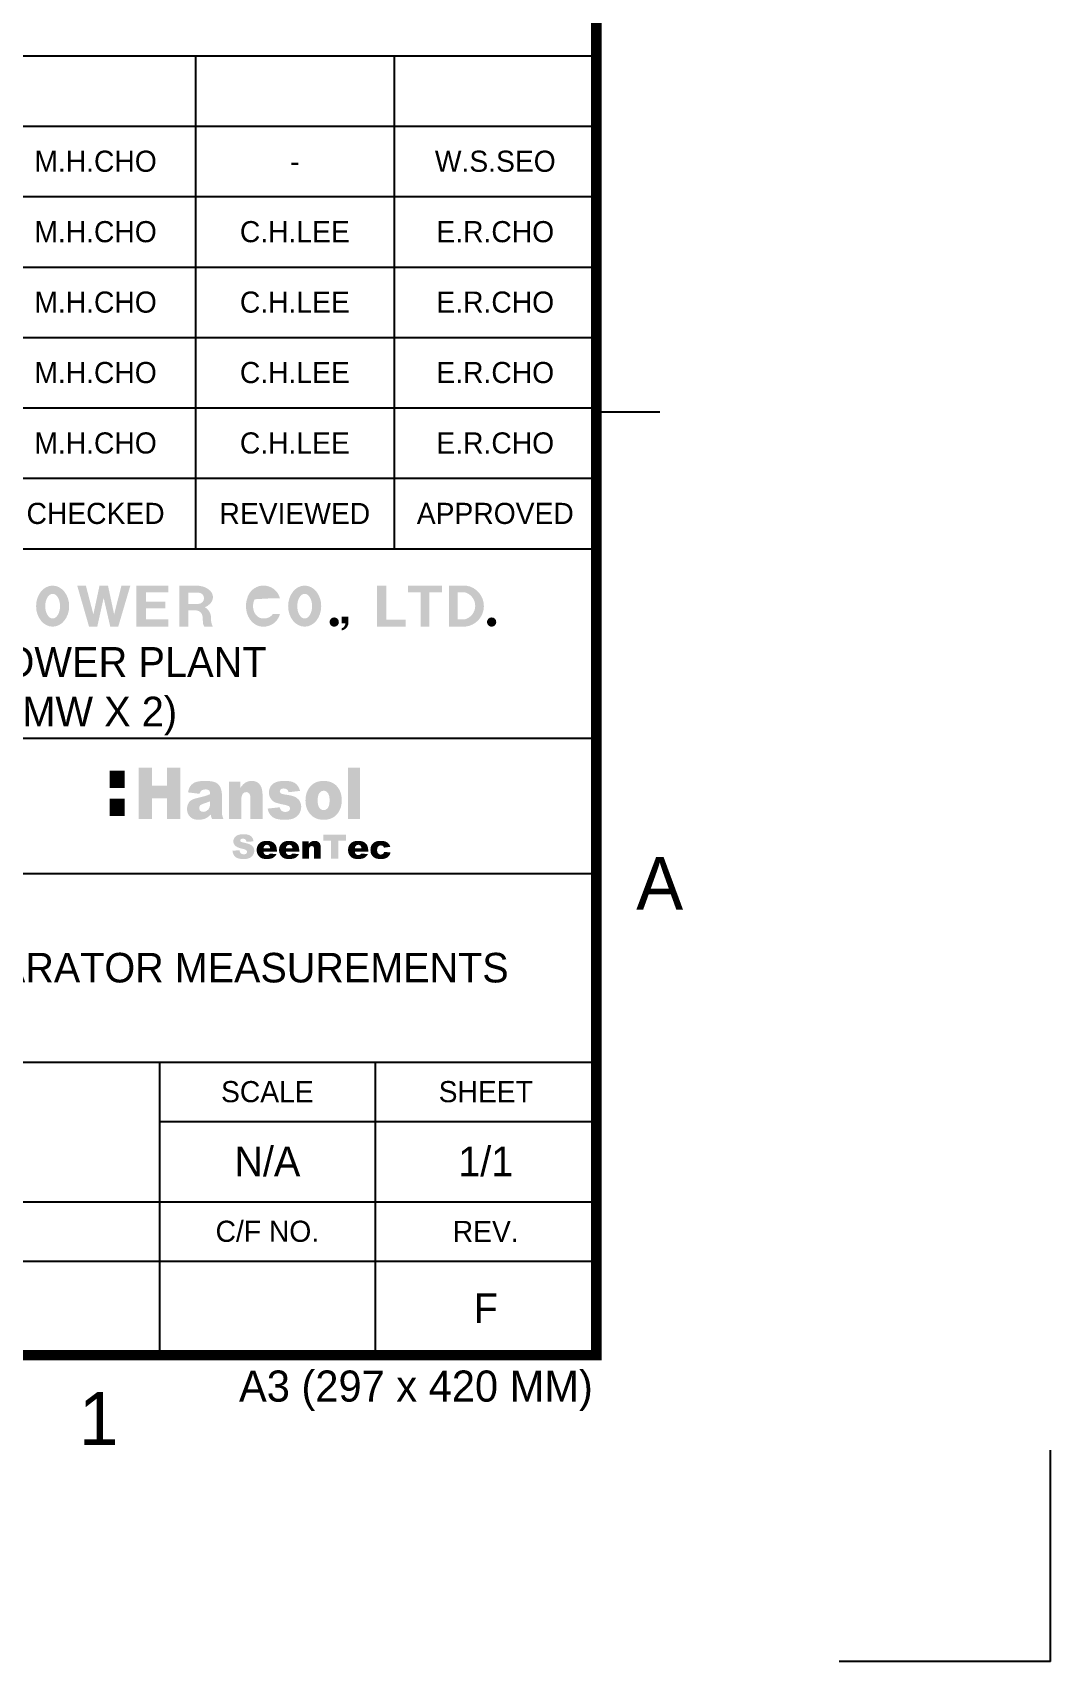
# Model space of a CAD drawing. Header units: millimetres. Extents: x 0 to 420, y 0 to 297.
# Drawn here: x 371.8 to 420, y 0 to 77.1 of the extents above; entities that cross this region are included whole.
import ezdxf

# ---------------------------------------------------------------- set-up
doc = ezdxf.new("R2010")
doc.units = ezdxf.units.MM
doc.layers.add('0_Title Block', color=7, linetype='Continuous')
doc.styles.get("Standard").update_dxf_attribs({"font": 'pnid.shx', "bigfont": 'kosdichs.shx'})

# ---------------------------------------------------------------- blocks, each defined once
blk = doc.blocks.new('삼척TEMPLATE(현대&GS&한솔)')
h = blk.add_hatch(color=0)
h.dxf.hatch_style = 1
edge = h.paths.add_edge_path()
edge.add_ellipse((372.7581393532212, 49.96118443223396), major_axis=(0, 0.971965938687773), ratio=0.8055555555553897, start_angle=0, end_angle=360)
edge = h.paths.add_edge_path(flags=16)
edge.add_ellipse((372.7581393532212, 49.96118443223396), major_axis=(0, 0.5831795632126674), ratio=0.6018518518517731, start_angle=0, end_angle=360)
h = blk.add_hatch(color=0)
h.dxf.hatch_style = 1
h.paths.add_polyline_path([(374.4825254219609, 48.98921849354622), (374.8713117974355, 48.98921849354622), (375.1737012005832, 50.34997080770907), (375.4868902252714, 48.98921849354622), (375.8648769792056, 48.98921849354622), (376.4372569208773, 50.93315037092194), (376.0160716807794, 50.93315037092194), (375.670483791468, 49.57239805675908), (375.3788940098621, 50.93315037092194), (374.9793080128456, 50.93315037092194), (374.6877182312393, 49.57239805675908), (374.3313307203875, 50.93315037092194), (373.9209451018301, 50.93315037092194)])
h = blk.add_hatch(color=0)
h.dxf.hatch_style = 1
h.paths.add_polyline_path([(376.7288467024832, 50.93315037092194), (376.7288467024832, 48.98921849354622), (378.2407937182203, 48.98921849354622), (378.2407937182203, 49.33480638285739), (377.1716311856634, 49.33480638285739), (377.1716311856634, 49.86398783836542), (378.1003986381874, 49.86398783836542), (378.1003986381874, 50.17717686305359), (377.1716311856634, 50.17717686305359), (377.1716311856634, 50.60916172469261), (378.2407937182203, 50.60916172469261), (378.2407937182203, 50.93315037092194)])
h = blk.add_hatch(color=0)
h.dxf.hatch_style = 1
edge = h.paths.add_edge_path()
edge.add_ellipse((379.5283626603721, 50.37462700209743), major_axis=(0.8217687643007575, 0.02106896482377977), ratio=0.6796583634917941, start_angle=-58.91485957468055, end_angle=85.68303316249657)
edge.add_line((379.5759414248882, 50.93315037092194), (378.7553569014765, 50.93315037092194))
edge.add_line((378.755356901476, 50.93315037092194), (378.755356901476, 48.98921849354643))
edge.add_line((378.755356901476, 48.98921849354622), (379.1765421415744, 48.98921849354622))
edge.add_line((379.1765421415744, 48.98921849354622), (379.1765421415744, 49.75599162295549))
edge.add_line((379.1765421415744, 49.75599162295549), (379.5637774804183, 49.75599162295549))
edge.add_arc((379.5438804719569, 49.44284383408244), 0.3137792673550116, 3.939573982763079, 86.36438700171192, ccw=False)
edge.add_line((379.8569182986558, 49.46440184134939), (379.8776668974716, 49.15444882551674))
edge.add_arc((380.2063642277837, 49.18938829014203), 0.3305490903674658, 186.0675722603534, 217.2696920576001)
edge.add_line((379.9433152709836, 48.98921849354622), (380.3429012679997, 48.98921849354622))
edge.add_arc((381.0021039812813, 49.33777041915768), 0.7456786587030182, 175.6779707541292, 207.8675446999989, ccw=False)
edge.add_arc((379.679542595046, 49.40330649082846), 0.5790785948143528, 359.0758177897184, 420.4749898182232)
h.paths.add_polyline_path([(379.1765421415744, 50.59836210315169), (379.6625251109182, 50.59836210315169, -1), (379.6625251109187, 50.06918064764389), (379.1765421415744, 50.06918064764389)], flags=16)
h = blk.add_hatch(color=0)
h.dxf.hatch_style = 1
edge = h.paths.add_edge_path()
edge.add_ellipse((382.7160103518821, 49.96118443223396), major_axis=(0, 0.971965938687773), ratio=0.8275021830260615, start_angle=360, end_angle=384.367105070799)
edge.add_arc((382.7471157004873, 50.13472333181136), 0.7990327149088055, 117.0155353929276, 165.4670498100442)
edge.add_ellipse((382.7160103518821, 49.96118443223396), major_axis=(0, 0.971965938687773), ratio=0.8275021830260615, start_angle=67.36656359609508, end_angle=126.8698976458447)
edge.add_ellipse((382.7160103518821, 49.96118443223396), major_axis=(0, -0.971965938687773), ratio=0.8275021830260615, start_angle=-53.13010235415537, end_angle=0)
edge.add_arc((382.7471157004873, 49.78764553265637), 0.7990327149087195, 267.7689829100888, 345.4670498098243)
edge.add_line((383.5205821566846, 49.58713887283706), (383.1857938889141, 49.58713887283706))
edge.add_arc((382.7706868645856, 49.88739441895288), 0.5123155615640884, 263.87348082304237, 324.1210017411577, ccw=False)
edge.add_ellipse((382.7160103518821, 49.96118443223396), major_axis=(0, 0.5831795632126616), ratio=0.8055679480869213, start_angle=50.10445096519908, end_angle=180, ccw=False)
edge.add_arc((382.7706868645856, 50.03497444551527), 0.5123155615641718, 35.87899825884659, 144.1210017410834, ccw=False)
edge.add_line((383.185793888915, 50.3352299916311), (383.5205821566855, 50.3352299916311))
edge.add_arc((382.7471157004873, 50.13472333181136), 0.7990327149087785, 14.53295019019288, 92.23101709007301)
h = blk.add_hatch(color=0)
h.dxf.hatch_style = 1
edge = h.paths.add_edge_path()
edge.add_ellipse((384.6914940939283, 49.96118443223396), major_axis=(0, 0.971965938687773), ratio=0.8055555555553897, start_angle=0, end_angle=360)
edge = h.paths.add_edge_path(flags=16)
edge.add_ellipse((384.6914940939283, 49.96118443223396), major_axis=(0, 0.5831795632126674), ratio=0.6018518518517731, start_angle=0, end_angle=360)
h = blk.add_hatch(color=0)
h.dxf.hatch_style = 1
h.paths.add_polyline_path([(388.5544322898519, 50.93315037092194), (388.1224474282126, 50.93315037092194), (388.1224474282126, 48.98921849354622), (389.4724001208342, 48.98921849354622), (389.4724001208342, 49.32400676131647), (388.5544322898519, 49.32400676131647)])
h = blk.add_hatch(color=0)
h.dxf.hatch_style = 1
h.paths.add_polyline_path([(390.5955607610962, 50.60916172469261), (391.2003395673902, 50.60916172469261), (391.2003395673902, 50.93315037092194), (389.5911959577852, 50.93315037092194), (389.5911959577852, 50.60916172469261), (390.1851751425388, 50.60916172469261), (390.1851751425388, 48.98921849354622), (390.5955607610962, 48.98921849354622)])
h = blk.add_hatch(color=0)
h.dxf.hatch_style = 1
h.paths.add_polyline_path([(391.5243282136198, 50.93315037092194), (391.5243282136198, 48.98921849354622), (392.2911013430299, 48.98921849354622, 0.8886437159469721), (392.3342998291928, 50.93315037092194)])
h.paths.add_polyline_path([(391.9347138321772, 50.60916172469261), (392.291101343029, 50.60916172469261, -0.7627878069148942), (392.2695020999467, 49.33480638285739), (391.9347138321772, 49.33480638285739)], flags=16)
h = blk.add_hatch(color=0)
h.dxf.hatch_style = 1
h.paths.add_polyline_path([(386.310993094353, 49.20665852173181, 1), (385.8699611161779, 49.20665852173181, 1)])
h = blk.add_hatch(color=0)
h.dxf.hatch_style = 1
h.paths.add_polyline_path([(386.7616951140498, 49.46440184134939), (386.4377064678202, 49.46440184134939), (386.4377064678202, 49.14041319512006), (386.6213000340169, 49.14041319512006, -0.2876200374576443), (386.4377064678202, 48.90282152121836), (386.4377064678202, 48.80562492734981, 0.2877491529364316), (386.7616951140498, 49.10801433049706)])
h = blk.add_hatch(color=0)
h.dxf.hatch_style = 1
h.paths.add_polyline_path([(393.3222219625749, 49.20665852173181, 1), (393.7632539407501, 49.20665852173181, 1)])
h = blk.add_hatch(color=0)
h.dxf.hatch_style = 1
h.paths.add_polyline_path([(375.4653457263544, 41.351071354383), (376.163365528335, 41.351071354383), (376.163365528335, 42.17583090671165), (375.4653457263544, 42.17583090671165)])
h = blk.add_hatch(color=0)
h.dxf.hatch_style = 1
h.paths.add_polyline_path([(378.8070458593558, 42.31498221983691), (378.1660802553481, 42.31498221983691), (378.1660802553481, 41.46557251696483), (377.4690952997706, 41.46557251696483), (377.4690952997706, 42.31498221983691), (376.8307352469986, 42.31498221983691), (376.8307352469986, 39.88660846806764), (377.4690952997706, 39.88660846806764), (377.4690952997706, 40.86890128396572), (378.1660802553481, 40.86890128396572), (378.1660802553481, 39.88660846806764), (378.8070458593558, 39.88660846806764)])
h = blk.add_hatch(color=0)
h.dxf.hatch_style = 1
h.paths.add_polyline_path([(380.7716314911522, 41.03826211429298), (380.7703287155341, 41.08776758777325), (380.7573009593552, 41.19198963720541), (380.7299426713793, 41.30012001349127), (380.7156121395823, 41.34050605764623), (380.6713177685737, 41.43691145337099), (380.6139956413861, 41.50986688797349), (380.6009678852068, 41.52419741977042), (380.5280124506045, 41.5815195469581), (380.4459375866766, 41.62451114234887), (380.3534405178054, 41.65317220594271), (380.3156600248864, 41.65968608403222), (380.2361907121945, 41.67141106459334), (380.1476019701772, 41.67922771830075), (380.0485910232164, 41.68443882077236), (379.9404606469306, 41.68574159639026), (379.9131023589547, 41.68574159639026), (379.8179997388478, 41.68183326953655), (379.7281082212127, 41.67271384021124), (379.6421250304312, 41.65708053279641), (379.5887112300971, 41.64535555223529), (379.497516936844, 41.61539171302355), (379.4245615022415, 41.57761122010439), (379.3867810093224, 41.55155570774635), (379.3138255747198, 41.48511415123335), (379.25780622315, 41.41085594101295), (379.2291451595561, 41.35483658944315), (379.1939702178728, 41.25973396933631), (379.1666119298969, 41.14378693934304), (379.7150804650335, 41.07604260721213), (379.748952631099, 41.16332857361157), (379.8036692070508, 41.23237568136037), (379.8297247194089, 41.24800898877519), (379.9104968077189, 41.27536727675113), (380.014718857151, 41.28448670607645), (380.1007020479325, 41.27536727675113), (380.1684463800635, 41.23498123259617), (380.1984102192752, 41.17765910540849), (380.2114379754544, 41.06171207541521), (380.1814741362424, 41.04738154361829), (380.0928853942251, 41.01090382631704), (380.0095077546794, 40.98093998710529), (379.9117995833369, 40.95358169912935), (379.8258163925551, 40.93143451362501), (379.7189887918873, 40.90407622564908), (379.5913167813329, 40.87411238643733), (379.5287835516735, 40.85847907902251), (379.4284698290953, 40.82330413733916), (379.3424866383137, 40.78291809318419), (379.2747423061828, 40.73601817093972), (379.2226312814667, 40.68130159498784), (379.2004840959624, 40.6500349801582), (379.1561897249537, 40.56274901375876), (379.1301342125956, 40.46373806679821), (379.1223175588883, 40.35169936365864), (379.1301342125956, 40.2565967435518), (379.1548869493357, 40.16019134782705), (379.1991813203444, 40.07160260580972), (379.2617145500038, 39.9921332931177), (379.3125227991018, 39.94653614649113), (379.3854782337044, 39.90224177548247), (379.4675530976321, 39.87097516065281), (379.5613529421212, 39.85273630200219), (379.6668777671713, 39.84622242391267), (379.761980387278, 39.85143352638428), (379.8544774561491, 39.8644612825633), (379.9404606469306, 39.88791124368554), (380.0235563298235, 39.92060462711873), (380.0954909454609, 39.96477500514175), (380.1697491556815, 40.02470268356524), (380.2440073659018, 40.10156644502145), (380.2453101415196, 40.09374979131405), (380.2635490001704, 39.99083051749979), (380.2648517757881, 39.98561941502819), (380.306540595561, 39.88660846806764), (380.8445869257547, 39.88660846806764), (380.8107147596892, 39.97649998570287), (380.7859620229491, 40.06639150333811), (380.7768425936237, 40.14064971355852), (380.7716314911522, 40.2605050704055)])
h.paths.add_polyline_path([(380.2114379754544, 40.7216876391428), (380.2114379754544, 40.61355726285694), (380.2036213217468, 40.50151855971736), (380.1775658093889, 40.41032426646423), (380.1371797652338, 40.34257993433333), (380.0579633489726, 40.27292412003453), (379.9717272617603, 40.23444955804746), (379.881835744125, 40.22142180186844), (379.81669696323, 40.22923845557585), (379.7450443042454, 40.27223005096662), (379.7215943431231, 40.30219389017836), (379.696841606383, 40.40120483713891), (379.6994471576188, 40.43637977882227), (379.7450443042454, 40.5262712964575), (379.7750081434572, 40.55232680881554), (379.8518719049133, 40.5927128529705), (379.9652133836707, 40.63309889712546), (380.0381688182733, 40.6565488582477), (380.1267575602906, 40.68781547307734)], flags=16)
h = blk.add_hatch(color=0)
h.dxf.hatch_style = 1
h.paths.add_polyline_path([(382.672381117671, 41.26885339866163), (382.6463256053131, 41.36525879438637), (382.6098478880118, 41.44993920955), (382.5629479657674, 41.52028909291671), (382.5264702484661, 41.56067513707167), (382.4561203650993, 41.61539171302355), (382.3779538280252, 41.65447498156061), (382.28806231039, 41.67792494268285), (382.1903541390474, 41.68574159639026), (382.1499680948923, 41.68443882077236), (382.0548654747856, 41.67271384021124), (381.9688822840041, 41.649263879089), (381.8920185225477, 41.61148338616985), (381.8529352540106, 41.58412509819391), (381.7838881462619, 41.52419741977042), (381.7161438141311, 41.44993920955), (381.6497022576181, 41.35874491629686), (381.6497022576181, 41.6466583278532), (381.1155642542782, 41.6466583278532), (381.1155642542782, 39.88660846806764), (381.6887855261552, 39.88660846806764), (381.6887855261552, 40.77119311262308), (381.6992077310983, 40.89625957194166), (381.7200521409846, 40.99396774328431), (381.7584638756982, 41.07374596153532), (381.8346963953601, 41.13727306125352), (381.9219823617597, 41.15681469552206), (381.9988461232158, 41.14378693934304), (382.0691960065826, 41.08907036339115), (382.0835265383793, 41.06692317788682), (382.1121876019732, 40.97833443586948), (382.1213070312986, 40.8545707521688), (382.1213070312986, 39.88660846806764), (382.6971338544111, 39.88660846806764), (382.6971338544111, 41.03565656305717), (382.6893172007037, 41.15942024675786)])
h = blk.add_hatch(color=0)
h.dxf.hatch_style = 1
h.paths.add_polyline_path([(384.4551063152382, 40.73226028746247), (384.3959532601555, 40.81157915677804), (384.3256033767887, 40.87541516205523), (384.2396201860072, 40.92752618677131), (384.1914174881447, 40.94837059665775), (384.1171592779244, 40.97312333339788), (384.0285705359071, 40.99527051890221), (383.9282568133286, 41.01611492878865), (383.8149153345711, 41.03305101182137), (383.7224182657, 41.04738154361829), (383.6286184212111, 41.06952872912262), (383.5548676591716, 41.09902903393843), (383.5111904368012, 41.1969262564924), (383.5582685378444, 41.28969780854806), (383.5999573576172, 41.3144505452882), (383.6989683045779, 41.33008385270301), (383.7836487197414, 41.31705609652401), (383.8631180324334, 41.27667005236904), (383.8904763204095, 41.24800898877519), (383.9334679158001, 41.15160359305045), (384.4767253484654, 41.21543959832765), (384.4363393043103, 41.3222671989956), (384.3894393820659, 41.41346149224875), (384.3360255817319, 41.48902247808706), (384.2865201082516, 41.53983072718523), (384.2096563467955, 41.59585007875502), (384.123673156014, 41.63753889852789), (384.1002231948916, 41.64535555223529), (384.0298733115249, 41.66359441088593), (383.9438901207433, 41.67531939144704), (383.8422736225471, 41.68313604515446), (383.7276293681716, 41.68574159639026), (383.6742155678378, 41.68443882077236), (383.5712962940235, 41.67922771830075), (383.4787992251524, 41.66750273773963), (383.3954215856067, 41.649263879089), (383.3237689266221, 41.62451114234887), (383.3055300679713, 41.61669448864146), (383.2195468771898, 41.56849179077908), (383.1465914425875, 41.50856411235559), (383.0866637641639, 41.43560867775307), (383.0840582129281, 41.43170035089938), (383.0384610663014, 41.34311160888204), (383.0098000027077, 41.24410066192149), (383.0006805733823, 41.13597028563563), (383.0084972270897, 41.04347321676459), (383.0345527394479, 40.94446226980403), (383.0814526616923, 40.8545707521688), (383.1283525839368, 40.7907347468916), (383.1973996916855, 40.7242931903786), (383.2768690043777, 40.67609049251624), (383.312043946061, 40.6617599607193), (383.3823938294278, 40.63961277521498), (383.4683770202093, 40.61486003847484), (383.5712962940235, 40.5901073017347), (383.6911516508703, 40.56405178937666), (383.7914653734488, 40.54190460387233), (383.8839624423199, 40.51584909151428), (383.937376242654, 40.49500468162785), (383.9686428574834, 40.46894916926981), (384.0025150235489, 40.38166320287038), (383.9999094723131, 40.35951601736605), (383.9516455702272, 40.27103219687505), (383.8722374617587, 40.22923845557585), (383.7745292904161, 40.21621069939683), (383.6807294459272, 40.22793567995795), (383.6051684600888, 40.26701894849501), (383.5491491085192, 40.33476328062591), (383.5061575131283, 40.43768255444017), (382.9381473437232, 40.37514932478088), (382.9524778755199, 40.31131331950368), (382.9863500415854, 40.21360514816103), (383.0332499638299, 40.12631918176159), (383.0918748666355, 40.04945542030539), (383.1622247500022, 39.98431663941029), (383.1987024673035, 39.95826112705225), (383.2625384725807, 39.92438896098679), (383.3380994584191, 39.89572789739295), (383.4227798735826, 39.87488348750652), (383.5191852693073, 39.85925018009169), (383.6273156455931, 39.85013075076638), (383.7445654512044, 39.84622242391267), (383.7588959830013, 39.84622242391267), (383.8670263592871, 39.85013075076638), (383.9647345306299, 39.86055295570959), (384.0533232726472, 39.87748903874233), (384.1327925853391, 39.90093899986455), (384.2031424687059, 39.9309028390763), (384.2526479421861, 39.95826112705225), (384.3321172548783, 40.01688602985783), (384.3985588113913, 40.08463036198874), (384.4493670604893, 40.16149412344495), (384.4923586558801, 40.25529396793389), (384.5184141682381, 40.35560769051234), (384.5275335975634, 40.4585269643266), (384.5223224950918, 40.53929905263652), (384.4975697583517, 40.63961277521498)])
h = blk.add_hatch(color=0)
h.dxf.hatch_style = 1
h.paths.add_polyline_path([(386.2628307206089, 41.37958932618329), (386.2393807594867, 41.40955316539504), (386.1794530810631, 41.47469194629014), (386.1130115245501, 41.53071129785992), (386.0400560899475, 41.57761122010439), (385.9618895528736, 41.61669448864146), (385.8759063620921, 41.6466583278532), (385.7860148444568, 41.66880551335753), (385.6883066731141, 41.68183326953655), (385.584084623682, 41.68574159639026), (385.5254597208764, 41.68443882077236), (385.4277515495338, 41.67401661582914), (385.3352544806626, 41.65577775717851), (385.2492712898811, 41.62711669358467), (385.1684992015711, 41.59063897628342), (385.0942409913508, 41.54504182965685), (385.025193883602, 41.49032525370497), (384.9585259668154, 41.42229676718798), (384.8975218730477, 41.34571716011784), (384.8467136239494, 41.26233952057211), (384.8050248041765, 41.17375077855478), (384.7724554137291, 41.07864815844794), (384.7490054526067, 40.97833443586948), (384.73467492081, 40.87280961081942), (384.7294638183382, 40.76077090767986), (384.7320693695742, 40.69042102431315), (384.7424915745174, 40.5835934236452), (384.7620332087859, 40.48327970106674), (384.7919970479976, 40.38687430534199), (384.8310803165347, 40.29698278770675), (384.8792830143971, 40.21360514816103), (384.9366051415847, 40.13413583546901), (385.0030466980977, 40.06248317648441), (385.0655799277569, 40.00776660053252), (385.1385353623594, 39.95826112705225), (385.2167018994336, 39.91787508289729), (385.3000795389793, 39.88660846806764), (385.3899710566147, 39.8644612825633), (385.4850736767214, 39.85143352638428), (385.5866901749179, 39.84622242391267), (385.6583428339024, 39.84882797514847), (385.7560510052451, 39.85925018009169), (385.8472452984982, 39.87879181436023), (385.9345312648975, 39.90615010233616), (386.0140005775897, 39.94393059525532), (386.08825878781, 39.98952774188189), (386.1573058955588, 40.04294154221587), (386.22124558194, 40.10821330539655), (386.2810695792596, 40.18494408456719), (386.3318778283576, 40.26832172411292), (386.3735666481305, 40.35691046613025), (386.4061360385782, 40.45071031061919), (386.4295859997003, 40.55232680881554), (386.4426137558795, 40.6591544094835), (386.4478248583511, 40.77119311262307), (386.4478248583511, 40.80115695183482), (386.4400082046434, 40.91189287935649), (386.4243748972287, 41.01741770440655), (386.3983193848706, 41.1164286513671), (386.3618416675695, 41.21022849585604), (386.3175472965609, 41.29751446225547)])
h.paths.add_polyline_path([(385.5046153109899, 41.20632016900233), (385.5932040530072, 41.22195347641716), (385.6427095264877, 41.21674237394555), (385.7234816147974, 41.18026465664429), (385.7912259469284, 41.11121754889549), (385.8094648055791, 41.08125370968374), (385.8446397472624, 40.99787607013802), (385.8654841571487, 40.89365402070586), (385.8719980352383, 40.76989033700517), (385.8706952596203, 40.69693490240266), (385.8563647278236, 40.58098787240939), (385.8316119910835, 40.48588525230254), (385.7925287225464, 40.41292981770003), (385.7521426783913, 40.36733267107346), (385.6765816925529, 40.31782719759319), (385.5892957261536, 40.30219389017836), (385.5332763745838, 40.30870776826787), (385.4538070618919, 40.34518548556913), (385.3860627297609, 40.41553536893583), (385.3652183198745, 40.44810475938338), (385.3313461538091, 40.53278517454702), (385.3118045195405, 40.63830999959708), (385.3039878658332, 40.76337645891567), (385.3065934170689, 40.82330413733916), (385.3196211732479, 40.93794839171453), (385.345676685606, 41.03305101182137), (385.3860627297609, 41.10861199765969), (385.4290543251518, 41.15811747113996)], flags=16)
h = blk.add_hatch(color=0)
h.dxf.hatch_style = 1
h.paths.add_polyline_path([(387.3180789711095, 42.31498221983691), (386.7435549236147, 42.31498221983691), (386.7435549236147, 39.88660846806764), (387.3180789711095, 39.88660846806764)])
h = blk.add_hatch(color=0)
h.dxf.hatch_style = 1
h.paths.add_polyline_path([(376.163365528335, 40.85051933352154), (375.4653457263544, 40.85051933352154), (375.4653457263544, 40.0257597811929), (376.163365528335, 40.0257597811929)])
h = blk.add_hatch(color=0)
h.dxf.hatch_style = 1
h.paths.add_polyline_path([(382.0776512267548, 38.6876845934086), (382.0417112794734, 38.70137600189678), (382.000066578655, 38.71563788573864), (381.9538580750074, 38.72932929422683), (381.9025152931768, 38.74359117806868), (381.846038233163, 38.75728258655687), (381.7844268949661, 38.77097399504505), (381.7433526695015, 38.78067207605752), (381.6948622644392, 38.79607491060673), (381.6593959193381, 38.81735471766751), (381.6406671058402, 38.86167957627928), (381.6446604333159, 38.88735096719462), (381.6730287032192, 38.92694834393453), (381.7119765250494, 38.94496897791574), (381.7638897822339, 38.95124420680615), (381.7981183034543, 38.94896230539145), (381.8443268071019, 38.93755279831796), (381.8814077050907, 38.91587473487834), (381.9008038671158, 38.89533762214607), (381.9224819305554, 38.85540434738886), (381.9361733390435, 38.80463204091184), (382.2676195195283, 38.82402820293677), (382.2641966674063, 38.84627674173007), (382.2533576356864, 38.89704904820708), (382.2379548011372, 38.94325755185471), (382.2179881637587, 38.98490225267293), (382.1940281989042, 39.02198315066177), (382.1649339558671, 39.0545002458212), (382.1318463853537, 39.08188306279757), (382.1215778289877, 39.08929924239533), (382.0867788324136, 39.10869540442027), (382.0485569837173, 39.12523918967682), (382.0063418075454, 39.138930598165), (381.9601333038977, 39.14919915453114), (381.9105019481281, 39.15661533412891), (381.8568772648828, 39.1611791369583), (381.7992592541617, 39.16289056301932), (381.744493620209, 39.16174961231198), (381.6908689369635, 39.15832676018994), (381.6418080565476, 39.15205153129951), (381.5967405036073, 39.14349440099441), (381.5562367534963, 39.13208489392091), (381.5197263308612, 39.11839348543273), (381.5111692005563, 39.11440015795701), (381.4661016476159, 39.09044019310268), (381.427309323566, 39.06305737612632), (381.3942217530529, 39.03111075632056), (381.3668389360764, 38.99574128439274), (381.3491542001126, 38.96607656600168), (381.330898988795, 38.92214996376876), (381.3194894817215, 38.87651193547481), (381.3160666295995, 38.82973295647351), (381.3160666295995, 38.81375964657063), (381.3217713831361, 38.76641019221566), (381.3348923162707, 38.72248358998274), (381.3548589536495, 38.68197983987186), (381.381671295272, 38.64432846652935), (381.4153293411387, 38.61067042066257), (381.4301617003343, 38.59811996288173), (381.4615378447864, 38.57644189944211), (381.4969073167144, 38.55590478670982), (381.5374110668251, 38.53707910003858), (381.5819081444117, 38.51882388872099), (381.6315395001814, 38.50228010346444), (381.6857346587805, 38.48687726891524), (381.744493620209, 38.47261538507338), (381.747916472331, 38.47147443436603), (381.8106687612352, 38.45607159981682), (381.8614410677122, 38.44009828991393), (381.9176539563472, 38.41539868733179), (381.9532875996538, 38.37050029676567), (381.9636237123119, 38.32685893220957), (381.9532875996538, 38.28321756765349), (381.923052405909, 38.24556619431099), (381.9013743424695, 38.23073383511545), (381.8591591662975, 38.21533100056625), (381.8066754337596, 38.21019672238318), (381.7673126343559, 38.21304909915155), (381.7222450814156, 38.22559955693239), (381.6834527573659, 38.247277620372), (381.6515061375601, 38.27922424017778), (381.6343918769497, 38.30660705715414), (381.6184185670468, 38.34996318403338), (381.6075795353271, 38.4030173919251), (381.2732809780738, 38.38248027919283), (381.2772743055498, 38.34596985655767), (381.2869723865621, 38.29804992684903), (381.3012342704039, 38.25298237390876), (381.3194894817215, 38.21019672238317), (381.3417380205149, 38.17026344762597), (381.3685503621375, 38.13318254963714), (381.3999265065895, 38.09838355306301), (381.4016379326508, 38.09667212700199), (381.4284502742733, 38.07328263750134), (381.4603968940791, 38.05331600012273), (381.495766366007, 38.03563126415883), (381.5356996407641, 38.02079890496329), (381.5801967183507, 38.00824844718246), (381.6292575987667, 37.99912084152368), (381.6823118066586, 37.99227513727958), (381.7399298173794, 37.98828180980386), (381.8015411555763, 37.98657038374284), (381.8483201345776, 37.98771133445018), (381.9002333917621, 37.9917046619259), (381.9487237968244, 37.99797989081632), (381.9943618251184, 38.00767797182878), (382.0365770012901, 38.01965795425595), (382.0753693253401, 38.03506078880515), (382.1056045190849, 38.04932267264702), (382.1466787445493, 38.07442358820868), (382.1837596425382, 38.10351783124607), (382.2162767376977, 38.13717587711286), (382.2442300300278, 38.17425677510169), (382.2567804878084, 38.19479388783397), (382.2778880758945, 38.23757953935954), (382.29272043509, 38.28207661694614), (382.3018480407487, 38.32828512059377), (382.3047004175173, 38.37620505030241), (382.302988991456, 38.41100404687655), (382.2950023365047, 38.45778302587784), (382.2807404526628, 38.50228010346444), (382.257921438516, 38.54791813175839), (382.2316795722469, 38.58271712833253), (382.1991624770874, 38.61523422349196), (382.1597996776838, 38.64432846652935), (382.116948561773, 38.66982216840029)])
h = blk.add_hatch(color=0)
h.dxf.hatch_style = 1
h.paths.add_polyline_path([(383.3629321985829, 38.51597151195262), (383.352663642217, 38.5610390648929), (383.3384017583751, 38.60268376571112), (383.3212874977649, 38.63976466369996), (383.3041732371547, 38.66942938209102), (383.2762199448246, 38.70708075543353), (383.2437028496652, 38.74073880130032), (383.2071924270298, 38.77040351969138), (383.1617832334826, 38.79715140082207), (383.1290373035765, 38.81147774515594), (383.0891040288194, 38.82516915364412), (383.0446069512328, 38.83543771001026), (382.9961165461705, 38.84285388960802), (382.9430623382789, 38.84684721708374), (382.886585278265, 38.84855864314477), (382.8386653485564, 38.84684721708374), (382.7873225667255, 38.84171293890068), (382.7394026370169, 38.83258533324189), (382.6943350840768, 38.81946440010737), (382.6526903832585, 38.80292061485082), (382.6138980592086, 38.78181302676487), (382.5779581119272, 38.75728258655687), (382.5454410167677, 38.72932929422683), (382.5328905589868, 38.716778836446), (382.5032258405957, 38.68197983987186), (382.4781249250343, 38.64432846652935), (382.4575878123018, 38.60439519177215), (382.4416145023989, 38.56160954024657), (382.4302049953256, 38.51597151195262), (382.4233592910814, 38.4674811068903), (382.4210773896667, 38.41670880041328), (382.4210773896667, 38.40644024404715), (382.4245002417887, 38.35623841292381), (382.4319164213866, 38.30831848321517), (382.4444668791672, 38.26325093027489), (382.4615811397777, 38.22046527874932), (382.4832592032172, 38.18053200399211), (382.4986620377665, 38.15714251449146), (382.5288972315112, 38.11835019044161), (382.5619848020243, 38.08469214457482), (382.5984952246593, 38.05673885224478), (382.6384284994166, 38.03391983809781), (382.6566837107342, 38.02593318314637), (382.6954760347842, 38.0116712993045), (382.7382616863096, 38.00140274293837), (382.7861816160182, 37.99341608798693), (382.8386653485564, 37.98885228515753), (382.8957128839236, 37.98771133445018), (382.9094042924119, 37.98771133445018), (382.9664518277794, 37.98942276051121), (383.019506035671, 37.99455703869427), (383.0674259653796, 38.00197321829204), (383.1113525676126, 38.01224177465819), (383.1501448916626, 38.02593318314637), (383.1849438882367, 38.04190649304925), (383.1952124446029, 38.04761124658599), (383.2317228672379, 38.07157121144032), (383.266521863812, 38.10123592983138), (383.2990389589714, 38.13546445105184), (383.3292741527162, 38.17482725045537), (383.3572274450463, 38.21932432804197), (383.0463183772937, 38.24841857107936), (383.0246403138542, 38.22388813087136), (382.9909822679875, 38.19593483854132), (382.9493375671692, 38.17882057793109), (382.9025585881679, 38.17311582439434), (382.8597729366422, 38.17825010257742), (382.8181282358239, 38.19593483854132), (382.7833292392498, 38.22617003228606), (382.7702083061153, 38.24499571895731), (382.7525235701514, 38.28664041977554), (382.7422550137854, 38.33969462766725), (383.3749121810101, 38.33969462766725), (383.3749121810101, 38.37563457494874), (383.3743417056565, 38.41499737435227), (383.3703483781808, 38.46748110689031)])
h.paths.add_polyline_path([(383.0537345568916, 38.49087059639096), (382.7428254891391, 38.49087059639096), (382.7468188166148, 38.51825341336732), (382.7599397497493, 38.56617334307597), (382.7793359117742, 38.60211329035745), (382.8129939576409, 38.63520086087056), (382.8529272323983, 38.65516749824916), (382.9127266230631, 38.6631893677286), (382.9681632538404, 38.6477513186514), (383.0052441518291, 38.62207992773605), (383.0052441518291, 38.62150945238238), (383.0280631659762, 38.58956283257662), (383.0446069512328, 38.54620670569736)], flags=16)
h = blk.add_hatch(color=0)
h.dxf.hatch_style = 1
h.paths.add_polyline_path([(383.8016277455587, 38.33969462766725), (384.4342849127834, 38.33969462766725), (384.4342849127834, 38.37563457494873), (384.4337144374297, 38.41499737435227), (384.4297211099541, 38.4674811068903), (384.4223049303562, 38.51597151195262), (384.4120363739902, 38.5610390648929), (384.3977744901483, 38.60268376571112), (384.3806602295381, 38.63976466369996), (384.3635459689279, 38.66942938209102), (384.3355926765978, 38.70708075543353), (384.3030755814384, 38.74073880130032), (384.2665651588031, 38.77040351969138), (384.2211559652558, 38.79715140082207), (384.1884100353497, 38.81147774515594), (384.1484767605926, 38.82516915364412), (384.103979683006, 38.83543771001026), (384.0554892779437, 38.84285388960802), (384.0024350700521, 38.84684721708374), (383.9459580100382, 38.84855864314477), (383.8980380803296, 38.84684721708374), (383.846695298499, 38.84171293890068), (383.7987753687901, 38.83258533324189), (383.7542782912038, 38.81946440010737), (383.7120631150318, 38.80292061485082), (383.6732707909818, 38.78181302676487), (383.6373308437004, 38.75728258655687), (383.6048137485409, 38.72932929422683), (383.5922632907601, 38.716778836446), (383.562598572369, 38.68197983987186), (383.5374976568075, 38.64432846652935), (383.516960544075, 38.60439519177215), (383.5009872341722, 38.56160954024657), (383.4895777270988, 38.51597151195262), (383.4827320228546, 38.46748110689031), (383.48045012144, 38.41670880041329), (383.48045012144, 38.40644024404715), (383.483872973562, 38.35623841292381), (383.4912891531599, 38.30831848321517), (383.5038396109405, 38.26325093027489), (383.5209538715509, 38.22046527874932), (383.5426319349905, 38.18053200399211), (383.5580347695397, 38.15714251449146), (383.5882699632844, 38.11835019044161), (383.6213575337975, 38.08469214457482), (383.6578679564326, 38.05673885224478), (383.6978012311899, 38.03391983809781), (383.7160564425074, 38.02593318314637), (383.7548487665574, 38.0116712993045), (383.7976344180828, 38.00140274293837), (383.8455543477914, 37.99341608798693), (383.8980380803296, 37.98885228515753), (383.9550856156969, 37.98771133445018), (383.9687770241851, 37.98771133445018), (384.0258245595526, 37.98942276051121), (384.0788787674442, 37.99455703869427), (384.1267986971529, 38.00197321829204), (384.1707252993858, 38.01224177465819), (384.2095176234358, 38.02593318314637), (384.2443166200099, 38.04190649304925), (384.2545851763761, 38.04761124658599), (384.2910955990112, 38.07157121144032), (384.3258945955853, 38.10123592983138), (384.3584116907447, 38.13546445105184), (384.3886468844894, 38.17482725045537), (384.4166001768195, 38.21932432804197), (384.105691109067, 38.24841857107936), (384.0845835209811, 38.22388813087136), (384.0503549997607, 38.19593483854132), (384.0087102989424, 38.17882057793109), (383.9619313199411, 38.17311582439434), (383.9191456684155, 38.17825010257742), (383.8775009675972, 38.19593483854132), (383.8427019710231, 38.22617003228606), (383.8295810378885, 38.24499571895731), (383.8118963019247, 38.28664041977554)])
h.paths.add_polyline_path([(383.8021982209124, 38.49087059639096), (383.806191548388, 38.51825341336732), (383.8193124815226, 38.56617334307597), (383.8387086435474, 38.60211329035745), (383.8723666894142, 38.63520086087056), (383.9122999641715, 38.65516749824916), (383.9720993548364, 38.6631893677286), (384.0275359856136, 38.6477513186514), (384.0646168836026, 38.62207992773605), (384.0646168836026, 38.62150945238238), (384.0874358977495, 38.58956283257662), (384.103979683006, 38.54620670569736), (384.1131072886649, 38.49087059639096)], flags=16)
h = blk.add_hatch(color=0)
h.dxf.hatch_style = 1
h.paths.add_polyline_path([(384.8735509351126, 38.69567124836004), (384.8735509351126, 38.82973295647351), (384.5797561279705, 38.82973295647351), (384.5797561279705, 38.00596654576777), (384.8952289985524, 38.00596654576777), (384.8952289985524, 38.42378269479885), (384.9015042274427, 38.48402489214686), (384.9129137345162, 38.52681054367244), (384.9345371295101, 38.56447710269414), (384.9779479248351, 38.59298568469866), (385.0241564284827, 38.6009723396501), (385.0680830307157, 38.59412663540601), (385.1107188687367, 38.56548068173553), (385.1285534182052, 38.51483056124528), (385.1331172210345, 38.45892397658519), (385.1331172210345, 38.00596654576777), (385.4503015176774, 38.00596654576777), (385.4503015176774, 38.5296629204408), (385.4497310423237, 38.55761621277085), (385.4451672394944, 38.61181137136991), (385.4354691584821, 38.65973130107856), (385.4206367992865, 38.70251695260414), (385.4012406372614, 38.73959785059297), (385.3767101970535, 38.77097399504505), (385.3498978554308, 38.79493395989938), (385.312816957442, 38.81832344940003), (385.27060178127, 38.83543771001026), (385.2232523269151, 38.84513579102272), (385.1713390697308, 38.84855864314477), (385.1416743513397, 38.84798816779109), (385.0920429955698, 38.84171293890068), (385.0469754426298, 38.83030343182718), (385.0070421678725, 38.81375964657063), (384.9802298262497, 38.79778633666775), (384.9442898789683, 38.77040351969138), (384.9089204070406, 38.73617499847092)])
h = blk.add_hatch(color=0)
h.dxf.hatch_style = 1
h.paths.add_polyline_path([(386.2894707629324, 38.86282052698662), (386.6477292850398, 38.86282052698662), (386.6477292850398, 39.14349440099441), (385.5797994229616, 39.14349440099441), (385.5797994229616, 38.86282052698662), (385.9380579450691, 38.86282052698662), (385.9380579450691, 38.00596654576777), (386.2894707629324, 38.00596654576777)])
h = blk.add_hatch(color=0)
h.dxf.hatch_style = 1
h.paths.add_polyline_path([(387.6882763301419, 38.51597151195262), (387.6780077737756, 38.5610390648929), (387.663745889934, 38.60268376571112), (387.6466316293236, 38.63976466369996), (387.6295173687133, 38.66942938209102), (387.6015640763835, 38.70708075543353), (387.5690469812238, 38.74073880130032), (387.5325365585888, 38.77040351969138), (387.4871273650411, 38.79715140082216), (387.4543814351354, 38.81147774515594), (387.4144481603784, 38.82516915364412), (387.3699510827917, 38.83543771001026), (387.3214606777294, 38.84285388960802), (387.2684064698375, 38.84684721708374), (387.2119294098239, 38.84855864314477), (387.1640094801151, 38.84684721708374), (387.1126666982844, 38.84171293890068), (387.0647467685758, 38.83258533324189), (387.0196792156355, 38.81946440010738), (386.9780345148175, 38.80292061485082), (386.9392421907675, 38.78181302676487), (386.9033022434861, 38.75728258655687), (386.8707851483267, 38.72932929422683), (386.8582346905458, 38.716778836446), (386.8285699721547, 38.68197983987186), (386.8034690565929, 38.64432846652935), (386.7829319438607, 38.60439519177215), (386.7669586339578, 38.56160954024657), (386.7555491268843, 38.51597151195262), (386.7487034226403, 38.46748110689031), (386.7464215212257, 38.41670880041329), (386.7464215212257, 38.40644024404715), (386.7498443733476, 38.35623841292381), (386.7572605529453, 38.30831848321517), (386.7698110107262, 38.26325093027489), (386.7869252713364, 38.22046527874932), (386.8086033347761, 38.18053200399211), (386.8240061693253, 38.15714251449146), (386.8542413630701, 38.11835019044161), (386.8873289335832, 38.08469214457482), (386.9238393562183, 38.05673885224478), (386.9637726309756, 38.03391983809781), (386.9820278422931, 38.02593318314637), (387.0208201663428, 38.0116712993045), (387.0636058178685, 38.00140274293837), (387.1115257475771, 37.99341608798693), (387.1640094801151, 37.98885228515753), (387.2210570154826, 37.98771133445018), (387.2347484239708, 37.98771133445018), (387.2917959593383, 37.98942276051121), (387.3448501672299, 37.99455703869427), (387.3927700969385, 38.00197321829204), (387.4366966991715, 38.01224177465819), (387.4754890232213, 38.02593318314637), (387.5102880197956, 38.04190649304925), (387.5205565761615, 38.04761124658599), (387.5570669987969, 38.07157121144032), (387.5918659953709, 38.10123592983138), (387.6243830905304, 38.13546445105184), (387.6546182842751, 38.17482725045537), (387.6825715766052, 38.21932432804197), (387.3716625088527, 38.24841857107936), (387.3499844454129, 38.22388813087136), (387.3163263995461, 38.19593483854132), (387.2746816987281, 38.17882057793109), (387.2279027197268, 38.17311582439434), (387.1851170682012, 38.17825010257742), (387.1434723673829, 38.19593483854132), (387.1086733708088, 38.22617003228606), (387.0955524376743, 38.24499571895731), (387.0778677017104, 38.28664041977554), (387.0675991453442, 38.33969462766725), (387.7002563125691, 38.33969462766725), (387.7002563125691, 38.37563457494874), (387.6996858372154, 38.41499737435227), (387.6956925097398, 38.46748110689031)])
h.paths.add_polyline_path([(387.3790786884503, 38.49087059639096), (387.0681696206978, 38.49087059639096), (387.0721629481737, 38.51825341336732), (387.085283881308, 38.56617334307597), (387.1046800433331, 38.60211329035745), (387.1383380891999, 38.63520086087056), (387.1782713639569, 38.65516749824916), (387.238070754622, 38.66318936772862), (387.2935073853993, 38.6477513186514), (387.3305882833881, 38.62207992773605), (387.3305882833881, 38.62150945238238), (387.3534072975352, 38.58956283257662), (387.3699510827917, 38.54620670569736)], flags=16)
h = blk.add_hatch(color=0)
h.dxf.hatch_style = 1
h.paths.add_polyline_path([(388.3973381312014, 38.60500915297321), (388.4276123885039, 38.57130762125904), (388.4464380751751, 38.52566959296509), (388.7436557344395, 38.56560286772229), (388.7345281287805, 38.59241520934499), (388.714561491402, 38.63805323763894), (388.6911720019015, 38.67912746310349), (388.6632187095714, 38.71563788573864), (388.6312720897657, 38.74815498089808), (388.595332142484, 38.7766787485818), (388.5708017022762, 38.79151110777732), (388.5337208042872, 38.80919584374124), (388.4932170541765, 38.8234577275831), (388.4481495012361, 38.8342967593029), (388.3985181454665, 38.84228341425435), (388.344893462221, 38.84684721708374), (388.2872754515001, 38.84855864314477), (388.2855640254388, 38.84855864314477), (388.2307983914862, 38.84684721708374), (388.1794556096556, 38.84228341425435), (388.1326766306543, 38.83486723465658), (388.0898909791287, 38.82402820293677), (388.0510986550786, 38.81033679444858), (388.0174406092119, 38.7943634845457), (387.9769368591012, 38.76926256898403), (387.9375740596976, 38.73788642453194), (387.9044864891845, 38.70422837866516), (387.8748217707934, 38.66657700532265), (387.8508618059392, 38.62607325521178), (387.8411637249266, 38.60496566712582), (387.8263313657311, 38.5633209663076), (387.8160628093648, 38.51825341336733), (387.8097875804746, 38.46862205759766), (387.8075056790599, 38.41499737435227), (387.8075056790599, 38.40415834263246), (387.8103580558282, 38.34939270867972), (387.8172037600722, 38.3009023036174), (387.8280427917921, 38.25754617673815), (387.8428751509877, 38.21932432804197), (387.8520027566465, 38.20221006743174), (387.877103672208, 38.16170631732086), (387.9073388659528, 38.12462541933202), (387.9415673871732, 38.09039689811156), (387.9626749752593, 38.07385311285501), (388.0020377746627, 38.04818172193967), (388.0448234261884, 38.02764460920739), (388.0921728805433, 38.0116712993045), (388.1144214193365, 38.00596654576777), (388.1572070708621, 37.99797989081632), (388.2039860498634, 37.99227513727958), (388.2547583563404, 37.98885228515754), (388.3100944656469, 37.98771133445018), (388.3528801171726, 37.98828180980386), (388.4042228990032, 37.99284561263325), (388.4515723533581, 38.00026179223102), (388.4949284802374, 38.01110082395083), (388.5342912796409, 38.0253627077927), (388.5696607515688, 38.0430474437566), (388.6101645016795, 38.06814835931826), (388.6466749243149, 38.09838355306302), (388.6786215441206, 38.13261207428347), (388.7014405582675, 38.16284726802821), (388.7254005231219, 38.20335101813909), (388.7447966851468, 38.247277620372), (388.7596290443423, 38.29462707472698), (388.4595590083097, 38.32885559594745), (388.4504314026508, 38.30432515573945), (388.4270419131503, 38.26210997956754), (388.3905988284205, 38.22497928946557), (388.341470610099, 38.20506244420011), (388.2924097296831, 38.19935769066337), (388.2473421767427, 38.20449196884643), (388.2051270005708, 38.22217670481034), (388.161530346363, 38.25874164059759), (388.1372404334836, 38.30660705715414), (388.1252604510564, 38.35224508544809), (388.1212671235808, 38.40644024404715), (388.1235490249954, 38.45264874769477), (388.1326766306543, 38.50170962811077), (388.1480794652035, 38.54278385357532), (388.1707055719083, 38.57701309192386), (388.2074089019854, 38.60838851924787), (388.2490536028037, 38.62607325521178), (388.300759159933, 38.63284422102632), (388.3568734446482, 38.62436182915075)])
at = {"color": 0}
for p, q in [((327.9999991917011, 76.0194030686541), (398.4999991917011, 76.0194030686541)), ((379.5193834914217, 76.0194030686541), (379.5193834914217, 52.67731641688675)), ((388.9314024337721, 76.0194030686541), (388.9314024337721, 52.67731641688675)), ((398.4999991917011, 76.0194030686541), (398.4999991917011, 14.50000470578106)), ((327.9999991917011, 72.68481926125874), (398.4999991917011, 72.68481926125874)), ((327.9999991917011, 69.35023545386336), (398.4999991917011, 69.35023545386336)), ((327.9999991917011, 66.01565164646823), (398.4999991917011, 66.01565164646823)), ((327.9999991917011, 62.68106783907285), (398.4999991917011, 62.68106783907285)), ((327.9999991917011, 59.34648403167749), (398.4999991917011, 59.34648403167749)), ((398.4999991917011, 59.16667137244758), (401.4999991917011, 59.16667137244758)), ((327.9999991917011, 56.01190022428213), (398.4999991917011, 56.01190022428213)), ((327.9999991917011, 52.67731641688675), (398.4999991917011, 52.67731641688675)), ((398.4999991917007, 52.65244966814613), (398.4999991917007, 43.58654016883933)), ((398.4999991917007, 43.68709361747517), (328.0000709009294, 43.68709361747517)), ((398.4999991917011, 37.30138377286283), (398.4999991917011, 43.58654016883933)), ((327.9999991917011, 37.30138377286283), (398.4999991917011, 37.30138377286283)), ((327.9999991917011, 37.30138377286283), (398.4999991917011, 37.30138377286283)), ((327.9999991917011, 28.36956418117727), (398.4999991917011, 28.36956418117727)), ((377.8198065283074, 28.36956418117727), (377.8198065283074, 14.50000470578106)), ((388.0284118448067, 28.36956418117727), (388.0284118448067, 14.50000470578106)), ((377.8198065283074, 25.56740707697142), (398.4999991917011, 25.56740707697142)), ((327.9999991917011, 21.75934972727579), (398.4999991917011, 21.75934972727579)), ((327.9999991917011, 18.95719543196867), (398.4999991917011, 18.95719543196867)), ((327.9999991917011, 14.50000470578106), (398.4999991917011, 14.50000470578106)), ((419.9999991917011, 4.705781066149939e-06), (419.9999991917011, 10.00000470578107)), ((419.9999991917011, 4.705781066149939e-06), (409.9999991917011, 4.705781066149939e-06))]:
    blk.add_line(p, q, dxfattribs=at)
at = {"color": 0, "const_width": 0.5}
blk.add_lwpolyline([(398.4999991917011, 282.5000047057806), (398.4999991917011, 14.50000470578107), (21.49999919170114, 14.50000470578107), (21.49999919170114, 282.5000047057806)], close=True, dxfattribs=at)
at = {"color": 0}
for s, insert, char_height, attachment_point in [('M.H.CHO', (374.7912825405971, 71.01752735756105), 1, 5), ('-', (384.2253929625969, 71.01752735756105), 1, 5), ('W.S.SEO', (393.7157008127366, 71.01752735756105), 1, 5), ('M.H.CHO', (374.7912825405971, 67.68294355016579), 1, 5), ('C.H.LEE', (384.2253929625969, 67.68294355016579), 1, 5), ('E.R.CHO', (393.7157008127366, 67.6829435501658), 1, 5), ('M.H.CHO', (374.7912825405971, 64.34835974277054), 1, 5), ('C.H.LEE', (384.2253929625969, 64.34835974277054), 1, 5), ('E.R.CHO', (393.7157008127366, 64.34835974277054), 1, 5), ('M.H.CHO', (374.7912825405971, 61.01377593537517), 1, 5), ('C.H.LEE', (384.2253929625969, 61.01377593537517), 1, 5), ('E.R.CHO', (393.7157008127366, 61.01377593537517), 1, 5), ('M.H.CHO', (374.7912825405971, 57.67919212797981), 1, 5), ('C.H.LEE', (384.2253929625969, 57.67919212797981), 1, 5), ('E.R.CHO', (393.7157008127366, 57.67919212797981), 1, 5), ('CHECKED', (374.7912825405971, 54.34460832058444), 1, 5), ('REVIEWED', (384.2253929625969, 54.34460832058444), 1, 5), ('APPROVED', (393.7157008127366, 54.34460832058444), 1, 5), ('SAM CHEOK GREEN POWER PLANT\\PUNITS 1  &  2 (1000MW X 2)', (366.4981497209214, 48.02372144757457), 1.409998565815433, 2), ('A', (401.4999991917011, 36.83333803911364), 2.5, 5), ('P&ID - FURNACE AND SOLID SEPARATOR MEASUREMENTS', (367.3034597140214, 32.83547397702005), 1.4, 5), ('N/A', (382.9241091865571, 23.66337840212361), 1.4, 5), ('1/1', (393.264205518254, 23.66337840212361), 1.4, 5), ('C/F NO.', (382.9241091865571, 20.35827257962223), 1, 5), ('F', (393.2642055182539, 16.72860006887487), 1.4, 5), ('A3 (297 x 420 MM)', (389.9588413849237, 12.81445546114196), 1.473195304711708, 5), ('1', (374.9374991917011, 11.50000470578107), 2.5, 5)]:
    blk.add_mtext(s, dxfattribs=dict(at, insert=insert, char_height=char_height, attachment_point=attachment_point))
at = {"color": 0, "char_height": 1, "attachment_point": 5, "line_spacing_factor": 0.9511840159480356}
for s, insert in [('SCALE', (382.9241091865571, 26.96848562907434)), ('SHEET', (393.2642055182539, 26.96848562907434)), ('REV.', (393.2642055182539, 20.35827257962223))]:
    blk.add_mtext(s, dxfattribs=dict(at, insert=insert))

msp = doc.modelspace()

# ---------------------------------------------------------------- block references
at = {"layer": '0_Title Block'}
msp.add_blockref('삼척TEMPLATE(현대&GS&한솔)', (8.082988642854616e-07, -4.705781066149939e-06), dxfattribs=at)

doc.saveas('drawing.dxf')
